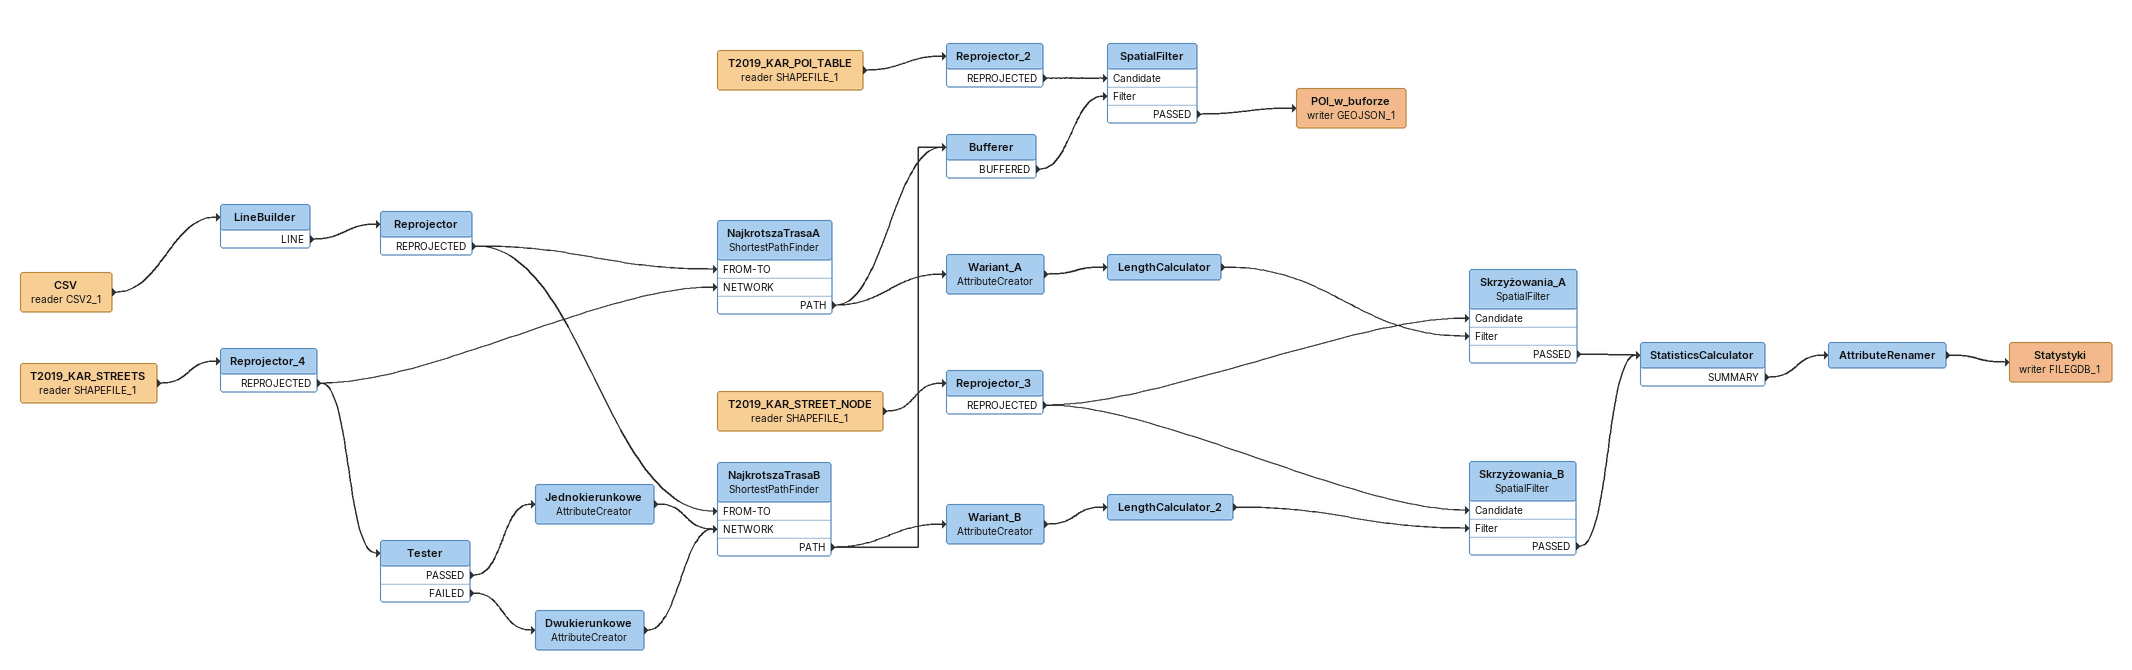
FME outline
CSV (reader CSV2_1)
    -> LineBuilder
LineBuilder
    LINE -> Reprojector
Reprojector
    REPROJECTED -> NajkrotszaTrasaA [FROM-TO]
    REPROJECTED -> NajkrotszaTrasaB [FROM-TO]
T2019_KAR_STREETS (reader SHAPEFILE_1)
    -> Reprojector_4
Reprojector_4
    REPROJECTED -> NajkrotszaTrasaA [NETWORK]
    REPROJECTED -> Tester
NajkrotszaTrasaA: ShortestPathFinder
    PATH -> Bufferer
    PATH -> Wariant_A
Wariant_A: AttributeCreator
    -> LengthCalculator
LengthCalculator
    -> Skrzyżowania_A [Filter]
Tester
    PASSED -> Jednokierunkowe
    FAILED -> Dwukierunkowe
Jednokierunkowe: AttributeCreator
    -> NajkrotszaTrasaB [NETWORK]
Dwukierunkowe: AttributeCreator
    -> NajkrotszaTrasaB [NETWORK]
NajkrotszaTrasaB: ShortestPathFinder
    PATH -> Bufferer
    PATH -> Wariant_B
Bufferer
    BUFFERED -> SpatialFilter [Filter]
Wariant_B: AttributeCreator
    -> LengthCalculator_2
LengthCalculator_2
    -> Skrzyżowania_B [Filter]
T2019_KAR_STREET_NODE (reader SHAPEFILE_1)
    -> Reprojector_3
Reprojector_3
    REPROJECTED -> Skrzyżowania_A [Candidate]
    REPROJECTED -> Skrzyżowania_B [Candidate]
Skrzyżowania_A: SpatialFilter
    PASSED -> StatisticsCalculator
Skrzyżowania_B: SpatialFilter
    PASSED -> StatisticsCalculator
StatisticsCalculator
    SUMMARY -> AttributeRenamer
AttributeRenamer
    -> Statystyki (writer FILEGDB_1)
Statystyki (writer FILEGDB_1)
T2019_KAR_POI_TABLE (reader SHAPEFILE_1)
    -> Reprojector_2
Reprojector_2
    REPROJECTED -> SpatialFilter [Candidate]
SpatialFilter
    PASSED -> POI_w_buforze (writer GEOJSON_1)
POI_w_buforze (writer GEOJSON_1)
